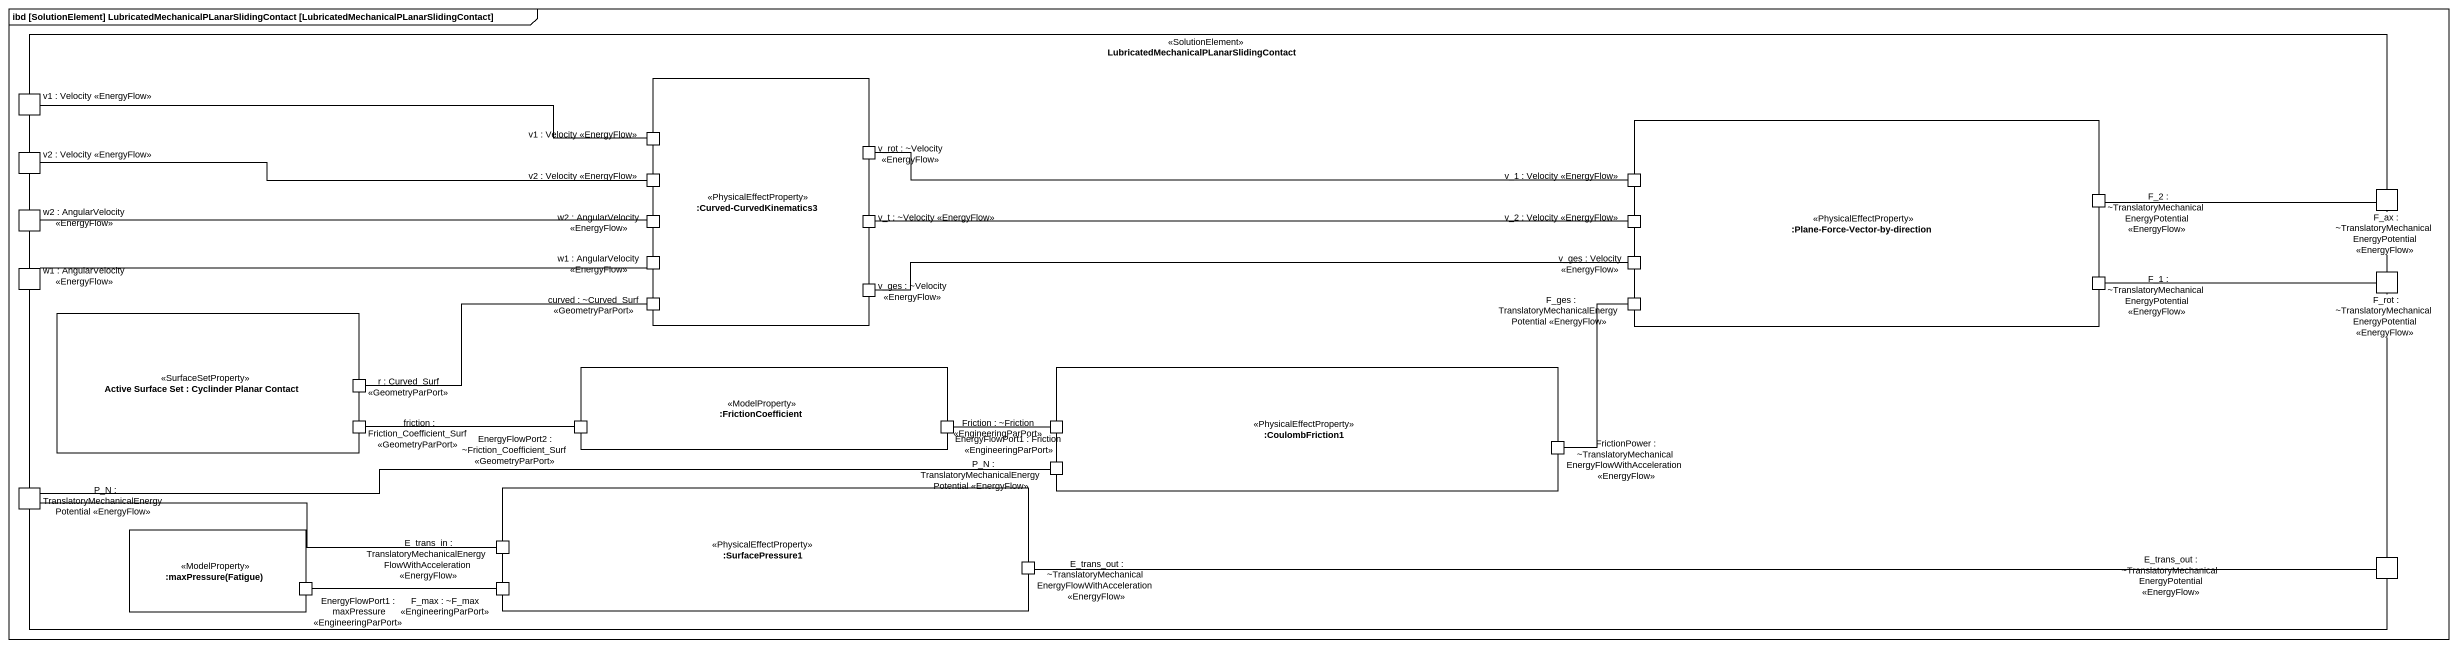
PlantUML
@startuml
mainframe ibd [SolutionElement] LubricatedMechanicalPLanarSlidingContact [LubricatedMechanicalPLanarSlidingContact]
rectangle "LubricatedMechanicalPLanarSlidingContact" as LubricatedMechanicalPLanarSl <<SolutionElement>> {
  rectangle ":Curved-CurvedKinematics3" as Curved_CurvedKinematics3 <<PhysicalEffectProperty>> {
    port "v1 : Velocity <<EnergyFlow>>" as v1_Velocity_EnergyFlow_2
    port "v_rot : ~Velocity <<EnergyFlow>>" as v_rot_Velocity_EnergyFlow
    port "v2 : Velocity <<EnergyFlow>>" as v2_Velocity_EnergyFlow_2
    port "w2 : AngularVelocity <<EnergyFlow>>" as w2_AngularVelocity_2
    port "v_t : ~Velocity <<EnergyFlow>>" as v_t_Velocity_EnergyFlow
    port "w1 : AngularVelocity <<EnergyFlow>>" as w1_AngularVelocity_2
    port "curved : ~Curved_Surf <<GeometryParPort>>" as curved_Curved_Surf
    port "v_ges : ~Velocity <<EnergyFlow>>" as v_ges_Velocity_EnergyFlow_2
  }
  port "v1 : Velocity <<EnergyFlow>>" as v1_Velocity_EnergyFlow
  rectangle ":Plane-Force-Vector-by-direction" as Plane_Force_Vector_by <<PhysicalEffectProperty>> {
    port "v_1 : Velocity <<EnergyFlow>>" as v_1_Velocity_EnergyFlow
    port "F_2 : ~TranslatoryMechanicalEnergyPotential <<EnergyFlow>>" as F_2_TranslatoryMechanicalEne
    port "v_2 : Velocity <<EnergyFlow>>" as v_2_Velocity_EnergyFlow
    port "v_ges : Velocity <<EnergyFlow>>" as v_ges_Velocity_EnergyFlow
    port "F_1 : ~TranslatoryMechanicalEnergyPotential <<EnergyFlow>>" as F_1_TranslatoryMechanicalEne
    port "F_ges : TranslatoryMechanicalEnergyPotential <<EnergyFlow>>" as F_ges_TranslatoryMechanicalE
  }
  port "v2 : Velocity <<EnergyFlow>>" as v2_Velocity_EnergyFlow
  port "F_ax : ~TranslatoryMechanicalEnergyPotential <<EnergyFlow>>" as F_ax_TranslatoryMechanicalEn
  port "w2 : AngularVelocity <<EnergyFlow>>" as w2_AngularVelocity
  port "w1 : AngularVelocity <<EnergyFlow>>" as w1_AngularVelocity
  port "F_rot : ~TranslatoryMechanicalEnergyPotential <<EnergyFlow>>" as F_rot_TranslatoryMechanicalE
  rectangle "Active Surface Set : Cyclinder Planar Contact" as Active_Surface_Set <<SurfaceSetProperty>> {
    port "r : Curved_Surf <<GeometryParPort>>" as r_Curved_Surf
    port "friction : Friction_Coefficient_Surf <<GeometryParPort>>" as friction_Friction
  }
  rectangle ":FrictionCoefficient" as FrictionCoefficient <<ModelProperty>> {
    port "EnergyFlowPort2 : ~Friction_Coefficient_Surf <<GeometryParPort>>" as EnergyFlowPort2_Friction
    port "EnergyFlowPort1 : Friction <<EngineeringParPort>>" as EnergyFlowPort1_Friction
  }
  rectangle ":CoulombFriction1" as CoulombFriction1 <<PhysicalEffectProperty>> {
    port "Friction : ~Friction <<EngineeringParPort>>" as Friction_Friction
    port "P_N : TranslatoryMechanicalEnergyPotential <<EnergyFlow>>" as P_N_TranslatoryMechanicalEne
    port "FrictionPower : ~TranslatoryMechanicalEnergyFlowWithAcceleration <<EnergyFlow>>" as FrictionPower
  }
  port "P_N : TranslatoryMechanicalEnergyPotential <<EnergyFlow>>" as P_N_TranslatoryMechanicalEne_2
  rectangle ":SurfacePressure1" as SurfacePressure1 <<PhysicalEffectProperty>> {
    port "E_trans_in : TranslatoryMechanicalEnergyFlowWithAcceleration <<EnergyFlow>>" as E_trans_in
    port "F_max : ~F_max <<EngineeringParPort>>" as F_max_F_max
    port "E_trans_out : ~TranslatoryMechanicalEnergyFlowWithAcceleration <<EnergyFlow>>" as E_trans_out
  }
  rectangle ":maxPressure(Fatigue)" as maxPressure_Fatigue <<ModelProperty>> {
    port "EnergyFlowPort1 : maxPressure <<EngineeringParPort>>" as EnergyFlowPort1_maxPressure
  }
  port "E_trans_out : ~TranslatoryMechanicalEnergyPotential <<EnergyFlow>>" as E_trans_out_2
}
v1_Velocity_EnergyFlow_2 -left- v1_Velocity_EnergyFlow
v_rot_Velocity_EnergyFlow -right- v_1_Velocity_EnergyFlow
v2_Velocity_EnergyFlow_2 -left- v2_Velocity_EnergyFlow
F_2_TranslatoryMechanicalEne -right- F_ax_TranslatoryMechanicalEn
w2_AngularVelocity_2 -left- w2_AngularVelocity
v_2_Velocity_EnergyFlow -left- v_t_Velocity_EnergyFlow
w1_AngularVelocity_2 -left- w1_AngularVelocity
F_1_TranslatoryMechanicalEne -right- F_rot_TranslatoryMechanicalE
v_ges_Velocity_EnergyFlow_2 -right- v_ges_Velocity_EnergyFlow
r_Curved_Surf -right- curved_Curved_Surf
EnergyFlowPort2_Friction -left- friction_Friction
EnergyFlowPort1_Friction -right- Friction_Friction
P_N_TranslatoryMechanicalEne -left- P_N_TranslatoryMechanicalEne_2
FrictionPower -up- F_ges_TranslatoryMechanicalE
E_trans_in -left- P_N_TranslatoryMechanicalEne_2
EnergyFlowPort1_maxPressure -right- F_max_F_max
E_trans_out -right- E_trans_out_2
@enduml
